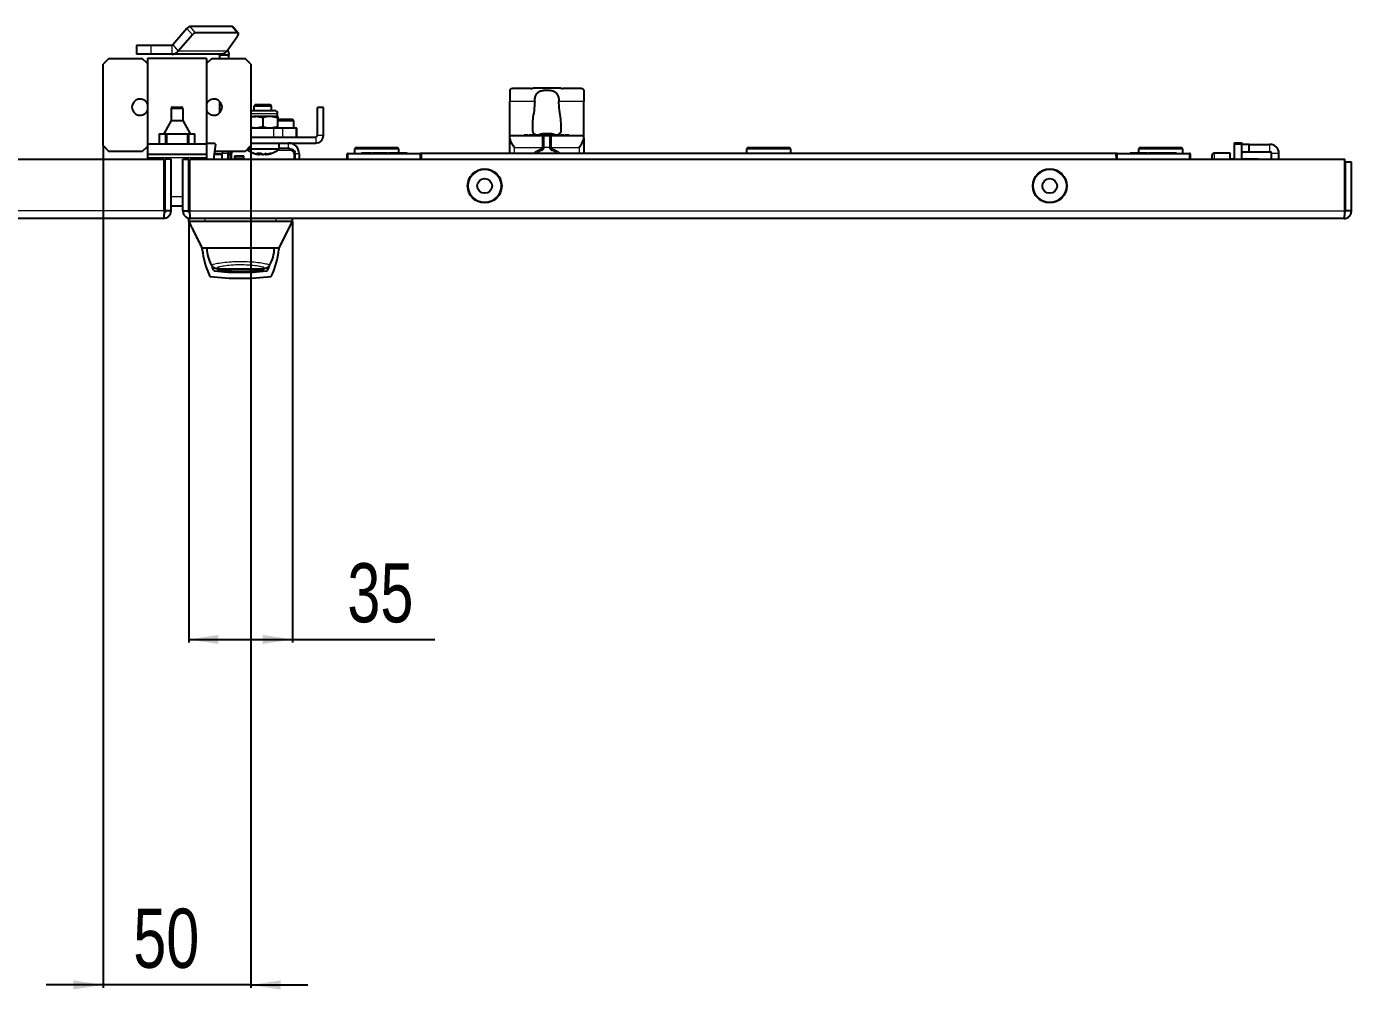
# Model space of a CAD drawing. Header units: millimetres. Extents: x -1085 to 3058, y -2404 to 1219.
# Drawn here: x 2120.1 to 2568, y -2404 to -2078.6 of the extents above; entities that cross this region are included whole.
import ezdxf

# ---------------------------------------------------------------- set-up
doc = ezdxf.new("R2010")
doc.units = ezdxf.units.MM
doc.layers.add('FORMAT', color=7, linetype='Continuous')
doc.styles.add('SLDTEXTSTYLE0', font='TXT', dxfattribs={"width": 0.75})
doc.dimstyles.new('SLDDIMSTYLE0', dxfattribs={"dimtxt": 20, "dimasz": 10, "dimexe": 0, "dimexo": 0.0625, "dimgap": 5, "dimtad": 2, "dimdec": 1, "dimrnd": 1e-09, "dimzin": 12, "dimdsep": 46, "dimtxsty": 'SLDTEXTSTYLE0', "dimsah": 1, "dimcen": 0.09, "dimadec": 0, "dimazin": 3, "dimtfac": 1, "dimtofl": 0, "dimtmove": 0, "dimatfit": 3, "dimfxl": 0, "dimfrac": 2, "dimtolj": 1, "dimtzin": 12, "dimarcsym": 0})
doc.dimstyles.new('SLDDIMSTYLE1', dxfattribs={"dimtxt": 20, "dimasz": 10, "dimexe": 0, "dimexo": 0.0625, "dimgap": 5, "dimtad": 2, "dimdec": 1, "dimrnd": 1e-09, "dimzin": 12, "dimdsep": 46, "dimtxsty": 'SLDTEXTSTYLE0', "dimsah": 1, "dimcen": 0.09, "dimadec": 0, "dimazin": 3, "dimtfac": 1, "dimtmove": 0, "dimatfit": 0, "dimfxl": 0, "dimfrac": 2, "dimtolj": 1, "dimtzin": 12, "dimarcsym": 0})

# ---------------------------------------------------------------- blocks, each defined once
blk = doc.blocks.new('_D_13')
at = {"layer": 'FORMAT'}
for p, q in [((2146, -2118.89), (2146, -2403.48)), ((2196, -2118.89), (2196, -2403.48)), ((2146, -2402.48), (2126.77, -2402.48)), ((2196, -2402.48), (2146, -2402.48)), ((2196, -2402.48), (2215.23, -2402.48))]:
    blk.add_line(p, q, dxfattribs=at)
for points in [[(2146, -2402.48), (2136, -2400.94), (2136, -2404.02)], [(2196, -2402.48), (2206, -2404.02), (2206, -2400.94)]]:
    blk.add_solid(points, dxfattribs=at)
at = {"layer": 'FORMAT', "insert": (2156.22, -2376.7), "char_height": 20, "attachment_point": 1, "style": 'SLDTEXTSTYLE0'}
blk.add_mtext('50', dxfattribs=at)
blk = doc.blocks.new('_D_14')
at = {"layer": 'FORMAT'}
for p, q in [((2175, -2144.49), (2175, -2286.74)), ((2210, -2144.49), (2210, -2286.74)), ((2175, -2285.74), (2210, -2285.74)), ((2210, -2285.74), (2258.16, -2285.74))]:
    blk.add_line(p, q, dxfattribs=at)
for points in [[(2175, -2285.74), (2185, -2287.28), (2185, -2284.2)], [(2210, -2285.74), (2200, -2284.2), (2200, -2287.28)]]:
    blk.add_solid(points, dxfattribs=at)
at = {"layer": 'FORMAT', "insert": (2228.6, -2259.96), "char_height": 20, "attachment_point": 1, "style": 'SLDTEXTSTYLE0'}
blk.add_mtext('35', dxfattribs=at)

msp = doc.modelspace()

# ---------------------------------------------------------------- linework, layer by layer
at = {"color": 7, "linetype": 'Continuous', "lineweight": 25}
for p, q in [((2174.35, -2079.32), (2169.59, -2084.82)), ((2176.19, -2081.45), (2171.43, -2086.94)), ((2189.6, -2078.62), (2175.46, -2078.62)), ((2191.44, -2080.74), (2177.3, -2080.74)), ((2187.89, -2086.94), (2191.47, -2081.83)), ((2191.72, -2080.84), (2189.89, -2078.72)), ((2157.28, -2085), (2157.28, -2088)), ((2162.28, -2085), (2157.28, -2085)), ((2169.22, -2085), (2162.28, -2085)), ((2148, -2089.38), (2146, -2091.38)), ((2146, -2118.88), (2146, -2091.38)), ((2148, -2089.38), (2159.25, -2089.38)), ((2162.28, -2088), (2157.28, -2088)), ((2161, -2091.13), (2159.25, -2089.38)), ((2181, -2089.38), (2161, -2089.38)), ((2161, -2089.38), (2161, -2118.38)), ((2169.22, -2088), (2162.28, -2088)), ((2185.75, -2088), (2169.22, -2088)), ((2181, -2089.38), (2181, -2118.38)), ((2182.75, -2089.38), (2181, -2091.13)), ((2182.75, -2089.38), (2194, -2089.38)), ((2188.5, -2088.3), (2185.5, -2088.3)), ((2185.5, -2089.38), (2185.5, -2088.3)), ((2188.5, -2089.38), (2188.5, -2088.3)), ((2196, -2091.38), (2194, -2089.38)), ((2196, -2091.38), (2196, -2118.88)), ((2283.5, -2100.15), (2283.5, -2103.98)), ((2290.52, -2099.59), (2285, -2099.59)), ((2291.41, -2099.54), (2290.89, -2099.54)), ((2300.6, -2099.48), (2291.41, -2099.48)), ((2301.12, -2099.54), (2300.6, -2099.53)), ((2307, -2099.59), (2301.48, -2099.59)), ((2308.5, -2100.15), (2308.5, -2103.98)), ((2185.5, -2104.63), (2185.5, -2104)), ((2185.5, -2104.63), (2185.95, -2104.63)), ((2185.5, -2107.77), (2185.5, -2104.63)), ((2283.5, -2115.48), (2283.5, -2103.98)), ((2308.5, -2115.48), (2308.5, -2103.98)), ((2168.99, -2106.38), (2168.99, -2110.38)), ((2169.49, -2105.88), (2172.51, -2105.88)), ((2173.01, -2106.38), (2173.01, -2110.38)), ((2196.03, -2106.98), (2196, -2106.98)), ((2196, -2108.98), (2197.6, -2108.98)), ((2196.03, -2106.98), (2203.97, -2106.98)), ((2197.5, -2104.98), (2197, -2105.48)), ((2197, -2105.48), (2197, -2106.98)), ((2202.74, -2105.48), (2197, -2105.48)), ((2197.5, -2104.98), (2202.29, -2104.98)), ((2200.14, -2109.43), (2197.6, -2108.98)), ((2202.6, -2108.98), (2197.6, -2108.98)), ((2200.14, -2112.54), (2200.14, -2109.43)), ((2202.29, -2104.98), (2202.5, -2104.98)), ((2203, -2105.48), (2202.5, -2104.98)), ((2205.07, -2109.43), (2202.6, -2108.98)), ((2205, -2108.98), (2202.6, -2108.98)), ((2203, -2105.48), (2202.74, -2105.48)), ((2203, -2106.98), (2203, -2105.48)), ((2205, -2108.98), (2205, -2108.02)), ((2205.06, -2109.02), (2205, -2108.98)), ((2205, -2108.98), (2205, -2108.98)), ((2205.06, -2109.08), (2205.02, -2109.05)), ((2205.07, -2112.54), (2205.07, -2109.43)), ((2218.5, -2115.38), (2218.5, -2105.98)), ((2220.5, -2105.98), (2218.5, -2105.98)), ((2220.5, -2115.38), (2220.5, -2105.98)), ((2168.99, -2110.38), (2166.5, -2114.88)), ((2168.99, -2110.38), (2173.01, -2110.38)), ((2173.01, -2110.38), (2175.5, -2114.88)), ((2203.69, -2112.98), (2196, -2112.98)), ((2200.14, -2112.54), (2197.6, -2112.98)), ((2205.07, -2112.54), (2202.6, -2112.98)), ((2206.77, -2112.98), (2203.69, -2112.98)), ((2205, -2112.98), (2205, -2112.98)), ((2205.07, -2109.98), (2209.9, -2109.98)), ((2211.23, -2112.98), (2206.77, -2112.98)), ((2210.5, -2112.98), (2210.5, -2110.58)), ((2211.5, -2112.98), (2211.23, -2112.98)), ((2211.5, -2115.98), (2211.5, -2112.98)), ((2291.15, -2111.27), (2291.15, -2113.86)), ((2300.85, -2113.86), (2300.85, -2111.27)), ((2181, -2118.38), (2161, -2118.38)), ((2161, -2118.38), (2161, -2121.88)), ((2165, -2114.88), (2165, -2118.38)), ((2165, -2114.88), (2166.5, -2114.88)), ((2166.5, -2114.88), (2175.5, -2114.88)), ((2167.5, -2114.88), (2167.5, -2118.38)), ((2174.5, -2114.88), (2174.5, -2118.38)), ((2175.5, -2114.88), (2177, -2114.88)), ((2177, -2118.38), (2177, -2114.88)), ((2181, -2117.98), (2183.63, -2117.98)), ((2181, -2118.38), (2181, -2121.88)), ((2184.07, -2118.42), (2183.63, -2117.98)), ((2196, -2115.98), (2217.9, -2115.98)), ((2196, -2117.98), (2217.9, -2117.98)), ((2205.5, -2119.98), (2205.5, -2117.98)), ((2283.5, -2116.36), (2283.5, -2115.48)), ((2283.5, -2115.48), (2297, -2115.48)), ((2283.5, -2121.48), (2283.5, -2116.36)), ((2288.38, -2115.38), (2288.38, -2115.48)), ((2288.52, -2115.38), (2288.52, -2115.48)), ((2288.64, -2115.38), (2288.64, -2115.48)), ((2289.45, -2115.38), (2288.64, -2115.38)), ((2289.45, -2115.38), (2289.45, -2115.48)), ((2289.6, -2115.38), (2289.6, -2115.48)), ((2289.72, -2115.38), (2289.72, -2115.48)), ((2290.06, -2115.38), (2290.06, -2115.48)), ((2290.24, -2115.38), (2290.24, -2115.48)), ((2290.78, -2115.38), (2290.78, -2115.48)), ((2291.25, -2115.38), (2291.25, -2115.48)), ((2291.42, -2115.38), (2291.42, -2115.48)), ((2291.88, -2115.38), (2291.88, -2115.48)), ((2292.02, -2115.38), (2292.02, -2115.48)), ((2292.14, -2115.38), (2292.14, -2115.48)), ((2292.46, -2115.38), (2292.46, -2115.48)), ((2293.73, -2115.38), (2292.61, -2115.38)), ((2293.73, -2115.38), (2293.73, -2115.48)), ((2293.87, -2115.38), (2293.87, -2115.48)), ((2294.06, -2115.38), (2294.06, -2115.48)), ((2294.07, -2115.38), (2294.07, -2115.48)), ((2294.67, -2115.38), (2294.07, -2115.38)), ((2294.67, -2115.38), (2294.67, -2115.48)), ((2295.56, -2115.38), (2294.99, -2115.38)), ((2295, -2115.48), (2297, -2115.48)), ((2295, -2119.48), (2295, -2115.48)), ((2295.28, -2115.16), (2295.25, -2114.93)), ((2295.5, -2115.16), (2295.48, -2114.86)), ((2295.56, -2115.38), (2295.56, -2115.48)), ((2295.57, -2115.38), (2295.57, -2115.48)), ((2295.57, -2115.38), (2295.75, -2115.38)), ((2295.75, -2115.38), (2295.75, -2115.48)), ((2295.75, -2115.38), (2295.75, -2115.38)), ((2295.77, -2115.38), (2295.77, -2115.48)), ((2295.92, -2115.38), (2295.92, -2115.48)), ((2296.72, -2115.38), (2295.92, -2115.38)), ((2296.72, -2115.38), (2296.72, -2115.48)), ((2296.86, -2115.38), (2296.86, -2115.48)), ((2296.95, -2114.88), (2296.95, -2114.86)), ((2296.98, -2115.42), (2297.27, -2115.41)), ((2296.99, -2115.38), (2296.99, -2115.48)), ((2297, -2115.48), (2297, -2119.48)), ((2297.42, -2115.38), (2297.42, -2115.48)), ((2297.5, -2115.48), (2308.5, -2115.48)), ((2297.51, -2114.97), (2297.51, -2114.93)), ((2297.54, -2115.38), (2297.54, -2115.48)), ((2297.91, -2115.38), (2297.91, -2115.48)), ((2298.16, -2115.38), (2298.16, -2115.48)), ((2298.28, -2115.38), (2298.28, -2115.48)), ((2298.42, -2115.38), (2298.42, -2115.48)), ((2298.54, -2115.38), (2298.54, -2115.48)), ((2298.97, -2115.38), (2298.97, -2115.48)), ((2299, -2115.38), (2298.97, -2115.38)), ((2299.01, -2115.38), (2299.01, -2115.48)), ((2299.04, -2115.38), (2299.04, -2115.48)), ((2299.21, -2115.38), (2299.21, -2115.48)), ((2299.56, -2115.38), (2299.56, -2115.48)), ((2300.05, -2115.38), (2300.05, -2115.48)), ((2300.25, -2115.38), (2300.25, -2115.48)), ((2300.59, -2115.38), (2300.59, -2115.48)), ((2300.74, -2115.38), (2300.74, -2115.48)), ((2301.8, -2115.38), (2300.74, -2115.38)), ((2301.8, -2115.38), (2301.8, -2115.48)), ((2302.11, -2115.38), (2302.11, -2115.48)), ((2302.28, -2115.38), (2302.28, -2115.48)), ((2302.65, -2115.38), (2302.65, -2115.48)), ((2303.41, -2115.38), (2302.65, -2115.38)), ((2303.41, -2115.38), (2303.41, -2115.48)), ((2308.5, -2116.36), (2308.5, -2115.48)), ((2308.5, -2116.36), (2308.5, -2121.48)), ((2528.45, -2118.43), (2528.45, -2117.93)), ((2528.45, -2117.93), (2530.95, -2117.93)), ((2530.95, -2117.93), (2530.95, -2118.43)), ((2146, -2118.88), (2148, -2120.88)), ((2159.25, -2120.88), (2148, -2120.88)), ((2159.25, -2120.88), (2161, -2119.13)), ((2181, -2121.88), (2161, -2121.88)), ((2161, -2121.88), (2161, -2122.97)), ((2181, -2121.88), (2181, -2122.97)), ((2184.07, -2118.42), (2183.33, -2123.48)), ((2186.3, -2121.88), (2183.56, -2121.88)), ((2194, -2120.88), (2183.71, -2120.88)), ((2186.37, -2120.88), (2186.3, -2121.58)), ((2186.3, -2123.48), (2186.3, -2121.58)), ((2188.3, -2123.48), (2188.3, -2121.58)), ((2189, -2121.88), (2188.3, -2121.88)), ((2189, -2121.88), (2189, -2123.48)), ((2193.6, -2122.43), (2190.4, -2122.43)), ((2190.4, -2122.43), (2190.4, -2123.48)), ((2193.6, -2123.48), (2193.6, -2122.43)), ((2194, -2120.88), (2196, -2118.88)), ((2198.65, -2121.83), (2198.65, -2121.88)), ((2198.94, -2121.43), (2198.94, -2121.88)), ((2198.94, -2121.88), (2198.94, -2121.43)), ((2199.11, -2121.88), (2198.94, -2121.85)), ((2199.11, -2121.42), (2199.11, -2121.88)), ((2199.15, -2121.88), (2199.15, -2121.42)), ((2199.92, -2121.8), (2199.92, -2121.88)), ((2199.94, -2121.82), (2199.94, -2121.88)), ((2200, -2121.85), (2199.94, -2121.88)), ((2200.85, -2121.88), (2200.85, -2121.56)), ((2201.06, -2121.88), (2201.06, -2121.85)), ((2201.35, -2121.78), (2201.35, -2121.88)), ((2201.38, -2121.78), (2201.38, -2121.88)), ((2209, -2119.88), (2205.46, -2119.88)), ((2211, -2123.48), (2211, -2121.88)), ((2212.3, -2121.58), (2212.3, -2123.48)), ((2228.5, -2123.48), (2228.5, -2121.78)), ((2228.8, -2121.48), (2253.2, -2121.48)), ((2231.5, -2119.48), (2231, -2119.98)), ((2231, -2119.98), (2231, -2121.48)), ((2246, -2119.98), (2231, -2119.98)), ((2231.5, -2119.48), (2245.5, -2119.48)), ((2233.36, -2121.28), (2233.36, -2121.48)), ((2237.17, -2121.28), (2237.17, -2121.48)), ((2237.17, -2121.28), (2237.97, -2121.28)), ((2237.97, -2121.28), (2237.97, -2121.48)), ((2237.97, -2121.28), (2239.84, -2121.28)), ((2239.3, -2121.28), (2239.3, -2121.26)), ((2239.84, -2121.28), (2239.84, -2121.48)), ((2239.84, -2121.28), (2240.89, -2121.28)), ((2240.89, -2121.28), (2240.89, -2121.48)), ((2240.89, -2121.28), (2242.29, -2121.28)), ((2242.46, -2121.26), (2242.46, -2121.48)), ((2242.55, -2121.28), (2242.55, -2121.48)), ((2242.55, -2121.28), (2243.9, -2121.28)), ((2243.9, -2121.28), (2243.9, -2121.48)), ((2243.9, -2121.28), (2245.89, -2121.28)), ((2246, -2119.98), (2245.5, -2119.48)), ((2245.89, -2121.28), (2245.89, -2121.48)), ((2245.89, -2121.28), (2248.85, -2121.28)), ((2246, -2121.28), (2246, -2119.98)), ((2248.85, -2121.28), (2248.85, -2121.48)), ((2488.5, -2121.48), (2253.5, -2121.48)), ((2253.5, -2121.48), (2253.5, -2121.78)), ((2253.5, -2121.78), (2253.5, -2122.43)), ((2253.5, -2122.43), (2253.5, -2123.48)), ((2295, -2119.48), (2295, -2119.51)), ((2297, -2119.51), (2297, -2119.48)), ((2364, -2119.48), (2363.5, -2119.98)), ((2363.5, -2119.98), (2363.5, -2121.48)), ((2378.5, -2119.98), (2363.5, -2119.98)), ((2364, -2119.48), (2378, -2119.48)), ((2378.5, -2119.98), (2378, -2119.48)), ((2378.5, -2121.48), (2378.5, -2119.98)), ((2488.5, -2121.48), (2488.5, -2121.78)), ((2488.5, -2122.43), (2488.5, -2121.78)), ((2488.5, -2122.43), (2488.5, -2123.48)), ((2488.8, -2121.48), (2513.2, -2121.48)), ((2493.15, -2121.28), (2493.15, -2121.48)), ((2493.15, -2121.28), (2493.5, -2121.28)), ((2493.5, -2121.28), (2493.5, -2121.48)), ((2493.5, -2121.28), (2493.75, -2121.28)), ((2493.75, -2121.28), (2493.75, -2121.48)), ((2493.75, -2121.28), (2493.86, -2121.28)), ((2493.86, -2121.28), (2493.86, -2121.48)), ((2494.89, -2121.28), (2494.89, -2121.48)), ((2494.89, -2121.28), (2495.54, -2121.28)), ((2495.56, -2121.28), (2495.56, -2121.48)), ((2495.56, -2121.28), (2495.9, -2121.28)), ((2495.9, -2121.28), (2495.9, -2121.48)), ((2496.5, -2119.48), (2496, -2119.98)), ((2496, -2119.98), (2496, -2121.28)), ((2511, -2119.98), (2496, -2119.98)), ((2496.5, -2119.48), (2510.5, -2119.48)), ((2499.21, -2121.48), (2499.21, -2121.26)), ((2499.35, -2121.28), (2500.13, -2121.28)), ((2500.13, -2121.28), (2500.92, -2121.28)), ((2500.13, -2121.28), (2500.13, -2121.48)), ((2500.92, -2121.28), (2500.92, -2121.48)), ((2500.92, -2121.28), (2501.41, -2121.28)), ((2501.41, -2121.28), (2501.41, -2121.48)), ((2501.41, -2121.28), (2502.8, -2121.28)), ((2502.44, -2121.26), (2502.44, -2121.28)), ((2502.8, -2121.28), (2502.8, -2121.48)), ((2502.8, -2121.28), (2503.85, -2121.28)), ((2503.85, -2121.28), (2503.85, -2121.48)), ((2504.89, -2121.28), (2504.89, -2121.48)), ((2504.89, -2121.28), (2506.86, -2121.28)), ((2506.86, -2121.28), (2506.86, -2121.48)), ((2506.86, -2121.28), (2508.85, -2121.28)), ((2508.85, -2121.28), (2508.85, -2121.48)), ((2511, -2119.98), (2510.5, -2119.48)), ((2511, -2121.48), (2511, -2119.98)), ((2513.5, -2121.78), (2513.5, -2123.48)), ((2520.95, -2123.48), (2520.95, -2122.03)), ((2526.95, -2121.43), (2521.55, -2121.43)), ((2526.95, -2123.48), (2526.95, -2121.43)), ((2528.45, -2123.48), (2528.45, -2118.43)), ((2530.95, -2123.48), (2530.95, -2118.43)), ((2531.45, -2118.43), (2530.95, -2118.48)), ((2533.45, -2118.43), (2531.45, -2118.43)), ((2531.45, -2120.93), (2533.45, -2120.93)), ((2533.45, -2120.93), (2533.45, -2118.43)), ((2533.45, -2118.43), (2540.45, -2118.43)), ((2533.45, -2120.93), (2540.45, -2120.93)), ((2540.95, -2123.48), (2540.95, -2121.43)), ((2543.45, -2123.48), (2543.45, -2121.43)), ((1776.3, -2123.48), (2166.7, -2123.48)), ((2161, -2122.97), (2161, -2123.48)), ((2166.7, -2140.88), (2166.7, -2123.48)), ((2169, -2123.48), (2167, -2123.48)), ((2167, -2140.88), (2167, -2123.48)), ((2169, -2140.88), (2169, -2123.48)), ((2173, -2123.48), (2175, -2123.48)), ((2173, -2140.88), (2173, -2123.48)), ((2175, -2140.88), (2175, -2123.48)), ((2175.3, -2140.88), (2175.3, -2123.48)), ((2175.3, -2123.48), (2565.7, -2123.48)), ((2181, -2122.97), (2181, -2123.48)), ((2190.4, -2123.18), (2193.6, -2123.18)), ((2528.45, -2123.43), (2527.2, -2123.43)), ((2536.4, -2123.43), (2530.95, -2123.43)), ((2536.45, -2123.48), (2536.4, -2123.43)), ((2536.4, -2123.48), (2536.4, -2123.43)), ((2565.7, -2140.88), (2565.7, -2123.48)), ((2568, -2124.48), (2566, -2124.48)), ((2566, -2140.88), (2566, -2124.48)), ((2568, -2140.88), (2568, -2124.48)), ((2167, -2139.38), (2166.7, -2139.38)), ((2173, -2139.38), (2169, -2139.38)), ((2166.4, -2143.48), (1776.6, -2143.48)), ((2169, -2140.88), (2167, -2140.88)), ((2167, -2141.06), (2167, -2141.48)), ((2173, -2140.88), (2175, -2140.88)), ((2175, -2141.48), (2175, -2140.88)), ((2175, -2144.48), (2175, -2143.48)), ((2175.6, -2143.48), (2175, -2143.48)), ((2565.4, -2143.48), (2175.6, -2143.48)), ((2204.5, -2144.48), (2180.5, -2144.48)), ((2205.5, -2153.48), (2210.03, -2144.43)), ((2210, -2144.48), (2210, -2143.48)), ((2568, -2140.88), (2566, -2140.88)), ((2181.9, -2153.48), (2179.5, -2153.48)), ((2179.54, -2153.48), (2179.54, -2153.69)), ((2203.1, -2153.48), (2181.9, -2153.48)), ((2205.5, -2153.48), (2203.1, -2153.48)), ((2205.46, -2153.69), (2205.46, -2153.48)), ((2186.67, -2160.47), (2198.26, -2160.47)), ((2186.67, -2160.47), (2186.82, -2160.47))]:
    msp.add_line(p, q, dxfattribs=at)
at = {"color": 8, "linetype": 'Continuous', "lineweight": 18}
for p, q in [((2176.19, -2081.45), (2174.35, -2079.32)), ((2177.3, -2080.74), (2175.46, -2078.62)), ((2191.44, -2080.74), (2189.6, -2078.62)), ((2162.28, -2088), (2162.28, -2085)), ((2169.22, -2085), (2169.22, -2088)), ((2169.59, -2084.82), (2171.43, -2086.94)), ((2187.89, -2086.94), (2171.43, -2086.94)), ((2291.91, -2103.98), (2283.5, -2103.98)), ((2308.5, -2103.98), (2300.1, -2103.98)), ((2173.01, -2106.38), (2168.99, -2106.38)), ((2196, -2108.02), (2205, -2108.02)), ((2203.69, -2115.98), (2203.69, -2112.98)), ((2210.5, -2110.58), (2205.07, -2110.58)), ((2206.77, -2115.98), (2206.77, -2112.98)), ((2211.23, -2115.98), (2211.23, -2112.98)), ((2167, -2114.88), (2167, -2118.38)), ((2175, -2114.88), (2175, -2118.38)), ((2208.7, -2119.98), (2208.7, -2117.98)), ((2217.9, -2115.98), (2217.9, -2117.98)), ((2218.5, -2115.38), (2220.5, -2115.38)), ((2292.61, -2115.38), (2292.61, -2115.48)), ((2294.5, -2119.48), (2294.5, -2115.48)), ((2297.5, -2115.48), (2297.5, -2119.48)), ((2183.62, -2121.48), (2186.3, -2121.48)), ((2188.3, -2121.58), (2186.3, -2121.58)), ((2188.3, -2121.48), (2189.08, -2121.48)), ((2189.5, -2123.48), (2189.5, -2121.88)), ((2193.6, -2122.64), (2190.4, -2122.64)), ((2194.5, -2120.38), (2195.19, -2120.38)), ((2204.94, -2120.18), (2194.7, -2120.18)), ((2205.03, -2119.98), (2194.9, -2119.98)), ((2204.82, -2120.38), (2209, -2120.38)), ((2205.4, -2120.18), (2204.94, -2120.18)), ((2205.5, -2119.98), (2205.03, -2119.98)), ((2210.5, -2121.88), (2210.5, -2123.48)), ((2210.94, -2121.58), (2212.3, -2121.58)), ((2228.8, -2121.78), (2228.5, -2121.78)), ((2228.8, -2121.48), (2228.8, -2121.78)), ((2228.8, -2121.78), (2228.8, -2123.48)), ((2253.2, -2121.78), (2228.8, -2121.78)), ((2234.59, -2121.28), (2234.59, -2121.48)), ((2253.2, -2121.48), (2253.2, -2121.78)), ((2253.5, -2121.78), (2253.2, -2121.78)), ((2253.2, -2123.48), (2253.2, -2121.78)), ((2285, -2119.48), (2285, -2121.48)), ((2285, -2119.48), (2294.5, -2119.48)), ((2294.14, -2120), (2294.28, -2120.48)), ((2294.5, -2119.51), (2294.5, -2119.48)), ((2294.5, -2119.48), (2295, -2119.48)), ((2294.5, -2119.51), (2295, -2119.51)), ((2297, -2119.48), (2295, -2119.48)), ((2297, -2119.48), (2297.5, -2119.48)), ((2297, -2119.51), (2297.5, -2119.51)), ((2297.5, -2119.48), (2297.5, -2119.51)), ((2297.5, -2119.48), (2307, -2119.48)), ((2297.73, -2120.48), (2297.86, -2120)), ((2307, -2121.48), (2307, -2119.48)), ((2488.8, -2121.78), (2488.5, -2121.78)), ((2488.8, -2121.78), (2488.8, -2121.48)), ((2513.2, -2121.78), (2488.8, -2121.78)), ((2488.8, -2121.78), (2488.8, -2123.48)), ((2497.63, -2121.28), (2497.63, -2121.48)), ((2513.2, -2121.48), (2513.2, -2121.78)), ((2513.2, -2123.48), (2513.2, -2121.78)), ((2513.5, -2121.78), (2513.2, -2121.78)), ((2521.55, -2121.43), (2521.55, -2123.48)), ((2530.95, -2118.43), (2528.45, -2118.43)), ((2540.45, -2120.93), (2540.45, -2118.43)), ((2540.95, -2121.43), (2543.45, -2121.43)), ((2181, -2122.97), (2161, -2122.97)), ((2527.2, -2123.43), (2527.2, -2123.48)), ((2167, -2136.12), (2166.7, -2136.12)), ((2173, -2136.12), (2169, -2136.12)), ((2166.7, -2140.88), (1776.3, -2140.88)), ((2175.3, -2140.88), (2565.7, -2140.88)), ((2180.5, -2144.48), (2180.5, -2143.48)), ((2204.5, -2144.48), (2204.5, -2143.48))]:
    msp.add_line(p, q, dxfattribs=at)
at = {"color": 7, "linetype": 'Continuous', "lineweight": 25, "flags": 128}
for points in [[(2191.47, -2081.83), (2191.61, -2081.6), (2191.71, -2081.39), (2191.78, -2081.2), (2191.79, -2081.04), (2191.77, -2080.91), (2191.7, -2080.82), (2191.59, -2080.76), (2191.44, -2080.74)], [(2201.35, -2121.83), (2201.34, -2121.84), (2201.06, -2121.88)], [(2566, -2129.98), (2565.86, -2129.73), (2565.7, -2129.47)], [(2565.7, -2138.5), (2565.86, -2138.23), (2566, -2137.98)], [(2183.38, -2160.91), (2183.02, -2160.02), (2182.92, -2159.75)], [(2202.19, -2159.43), (2201.98, -2160.02), (2201.62, -2160.91)]]:
    msp.add_lwpolyline(points, dxfattribs=at)
at = {"color": 8, "linetype": 'Continuous', "lineweight": 18, "flags": 128}
for points in [[(2565.7, -2130.06), (2565.99, -2130.65), (2566, -2130.67)], [(2566, -2137.3), (2565.99, -2137.32), (2565.7, -2137.91)]]:
    msp.add_lwpolyline(points, dxfattribs=at)
at = {"color": 7, "linetype": 'Continuous', "lineweight": 25}
for centre, radius in [((2275, -2132.48), 5.75), ((2466, -2132.48), 5.75), ((2275, -2132.48), 2.5), ((2466, -2132.48), 2.5)]:
    msp.add_circle(centre, radius, dxfattribs=at)
at = {"color": 8, "linetype": 'Continuous', "lineweight": 18}
for centre in [(2275, -2132.48), (2466, -2132.48)]:
    msp.add_circle(centre, 5.5, dxfattribs=at)
at = {"color": 7, "linetype": 'Continuous', "lineweight": 25}
for centre, radius, start, end in [((2175.88, -2080.5), 1.93, 102.4839, 142.4022), ((2177.72, -2082.62), 1.93, 102.4839, 142.4022), ((2189.64, -2078.96), 0.349, 43.9283, 95.9288), ((2169.21, -2084.51), 0.488, 270.8794, 320.2435), ((2169.18, -2085.07), 2.93, 270.8794, 320.2435), ((2158.5, -2105.88), 2.75, 24.62, 335.38), ((2183.5, -2105.88), 2.75, 204.62, 155.38), ((2169.49, -2106.38), 0.5, 90, 180), ((2172.51, -2106.38), 0.5, 0, 90), ((2203.97, -2108.02), 1.03, 0, 90), ((2209.9, -2110.58), 0.6, 0, 90), ((2208.7, -2121.58), 3.6, 0, 90), ((2217.9, -2115.38), 2.6, 270, 0), ((2217.9, -2115.38), 0.6, 270, 0), ((2296, -2122.78), 8, 100.361, 108.4448), ((2295.24, -2118.64), 3.79, 92.8918, 101.4174), ((2296.12, -2117.1), 2.34, 111.7218, 124.6037), ((2295.33, -2122.42), 7.26, 85.7578, 94.2422), ((2294.96, -2115.45), 0.598, 60.5239, 80.9896), ((2295.75, -2122.41), 7.56, 92.0564, 94.6598), ((2295.27, -2119.2), 4.35, 79.331, 87.2142), ((2299.25, -2115.91), 3.47, 163.5344, 167.7658), ((2296.73, -2119.2), 4.35, 92.7858, 100.669), ((2296.25, -2122.39), 7.54, 81.9171, 87.9462), ((2297.03, -2115.38), 0.529, 98.3794, 107.9547), ((2296.76, -2118.64), 3.79, 78.5826, 87.1082), ((2295.93, -2121.2), 6.42, 69.7014, 77.5656), ((2296, -2122.78), 8, 70.1746, 79.639), ((2296, -2122.74), 7.96, 71.9524, 79.1092), ((2298.31, -2115.78), 0.629, 75.5606, 104.4394), ((2189.9, -2121.58), 1.6, 154.0555, 180), ((2200, -2112.98), 9, 233.1301, 260.0618), ((2200.12, -2113.26), 8.7, 247.0438, 262.1958), ((2199.71, -2115.19), 6.77, 243.8434, 260.9245), ((2198.75, -2114.36), 7.07, 264.247, 275.753), ((2199.77, -2119.23), 2.78, 231.3972, 252.5593), ((2199.33, -2117.1), 4.83, 261.5144, 261.8434), ((2199.15, -2121.72), 0.261, 216.1514, 217.2521), ((2200.08, -2113.04), 8.89, 263.7673, 264.0104), ((2200.67, -2119.01), 2.97, 239.1789, 255.2323), ((2200.84, -2120.27), 1.79, 219.0744, 243.9708), ((2199.27, -2117.67), 4.26, 278.6965, 279.0465), ((2200.73, -2117.67), 4.26, 260.9535, 261.3035), ((2199.25, -2118.81), 3.19, 285.2264, 309.2989), ((2199.84, -2120.74), 1.52, 311.5988, 339.6464), ((2199.92, -2113.04), 8.89, 275.9896, 276.2327), ((2199.72, -2114.88), 7.09, 279.4428, 293.2387), ((2200.67, -2117.1), 4.83, 278.1566, 278.4856), ((2200.15, -2113.83), 8.14, 278.7231, 291.6408), ((2200, -2112.98), 9, 279.9382, 306.8699), ((2202.84, -2120.03), 1.4, 257.0541, 282.9459), ((2205.25, -2119.98), 0.25, 306.8699, 0), ((2228.8, -2121.78), 0.3, 90, 180), ((2253.2, -2121.78), 0.3, 0, 90), ((2296, -2126.48), 6.25, 106.0134, 126.8699), ((2294, -2119.51), 1, 286.0134, 0), ((2298, -2119.51), 1, 180, 253.9866), ((2296, -2126.48), 6.25, 53.1301, 73.9866), ((2488.8, -2121.78), 0.3, 90, 180), ((2513.2, -2121.78), 0.3, 0, 90), ((2521.55, -2122.03), 0.6, 90, 180), ((2531.45, -2121.43), 0.5, 90, 180), ((2540.45, -2121.43), 3, 0, 90), ((2540.45, -2121.43), 0.5, 0, 90), ((2527.2, -2123.18), 0.25, 180, 270), ((2558.5, -2133.98), 7.5, 343.7398, 16.2602), ((2171.56, -2153.69), 7.98, 358.267, 359.9999), ((2206.39, -2151.13), 27, 185.961, 206.1695), ((2192.5, -2153.48), 11.4, 180, 210.8742), ((2192.5, -2153.48), 11.4, 329.0561, 0), ((2178.61, -2151.13), 27, 333.8305, 354.0392), ((2213.44, -2153.69), 7.98, 180, 181.7325), ((2192.5, -2081.69), 82, 262.7534, 277.2466), ((2183.84, -2160.72), 0.5, 203.0437, 263.7491), ((2192.5, -2081.69), 80, 263.7491, 276.2509), ((2201.16, -2160.72), 0.5, 276.2509, 336.9563)]:
    msp.add_arc(centre, radius, start, end, dxfattribs=at)
at = {"color": 8, "linetype": 'Continuous', "lineweight": 18}
for centre, radius, start, end in [((2296, -2126.48), 6.75, 106.0134, 132.2054), ((2294, -2119.51), 0.5, 286.0134, 0), ((2298, -2119.51), 0.5, 180, 253.9866), ((2296, -2126.48), 6.75, 47.7946, 73.9866)]:
    msp.add_arc(centre, radius, start, end, dxfattribs=at)
at = {"color": 7, "linetype": 'Continuous', "lineweight": 25}
for points in [[(2187.89, -2086.94), (2187.75, -2087.1), (2187.45, -2087.42), (2186.92, -2087.74), (2186.34, -2087.96), (2185.95, -2087.99), (2185.75, -2088)], [(2185.2, -2088), (2185.28, -2088.02), (2185.44, -2088.06), (2185.48, -2088.22), (2185.5, -2088.3)], [(2209, -2119.88), (2209.26, -2119.91), (2209.79, -2119.97), (2210.45, -2120.44), (2210.91, -2121.1), (2210.97, -2121.62), (2211, -2121.88)], [(2166.7, -2140.88), (2166.67, -2141.22), (2166.62, -2141.91), (2166.55, -2142.76), (2166.47, -2143.37), (2166.42, -2143.44), (2166.4, -2143.48)], [(2166.4, -2143.48), (2166.74, -2143.44), (2167.42, -2143.37), (2168.28, -2142.76), (2168.88, -2141.91), (2168.96, -2141.22), (2169, -2140.88)], [(2175.6, -2143.48), (2175.57, -2143.44), (2175.52, -2143.37), (2175.45, -2142.76), (2175.37, -2141.91), (2175.32, -2141.22), (2175.3, -2140.88)], [(2565.7, -2140.88), (2565.67, -2141.22), (2565.62, -2141.91), (2565.55, -2142.76), (2565.47, -2143.37), (2565.42, -2143.44), (2565.4, -2143.48)]]:
    msp.add_open_spline(points, degree=3, dxfattribs=at)
for points, knots in [([(2188.04, -2086.73), (2188.12, -2086.83), (2188.45, -2087.28), (2188.48, -2087.85), (2188.5, -2088.3)], [0, 0, 0, 0, 0.222729, 1, 1, 1, 1]), ([(2285, -2099.59), (2284.83, -2099.59), (2284.5, -2099.6), (2284.05, -2099.66), (2283.71, -2099.78), (2283.53, -2099.95), (2283.51, -2100.09), (2283.5, -2100.15)], [0, 0, 0, 0, 0.2129, 0.425707, 0.640613, 0.853382, 1, 1, 1, 1]), ([(2290.52, -2099.59), (2290.62, -2099.58), (2290.75, -2099.56), (2290.86, -2099.55), (2290.89, -2099.54)], [0, 0, 0, 0, 0.789403, 1, 1, 1, 1]), ([(2291.91, -2103.98), (2291.93, -2103.57), (2291.97, -2102.74), (2292.33, -2101.65), (2292.98, -2100.84), (2293.91, -2100.35), (2295.06, -2100.11), (2296.39, -2100.06), (2297.74, -2100.23), (2298.86, -2100.7), (2299.59, -2101.5), (2299.98, -2102.53), (2300.09, -2103.39), (2300.09, -2103.89), (2300.1, -2103.98)], [0, 0, 0, 0, 0.088505, 0.177138, 0.262858, 0.344694, 0.430485, 0.525193, 0.625645, 0.723911, 0.812494, 0.894483, 0.978997, 1, 1, 1, 1]), ([(2301.12, -2099.54), (2301.14, -2099.55), (2301.25, -2099.56), (2301.38, -2099.58), (2301.48, -2099.59)], [0, 0, 0, 0, 0.1619735, 1, 1, 1, 1]), ([(2308.5, -2100.15), (2308.49, -2100.07), (2308.46, -2099.91), (2308.22, -2099.74), (2307.86, -2099.64), (2307.43, -2099.59), (2307.13, -2099.59), (2307, -2099.59)], [0, 0, 0, 0, 0.205683, 0.411346, 0.618649, 0.832339, 1, 1, 1, 1]), ([(2291.91, -2103.98), (2291.86, -2104.98), (2291.75, -2107.12), (2291.23, -2109.56), (2291.17, -2110.87), (2291.15, -2111.27)], [0, 0, 0, 0, 0.378823, 0.812228, 1, 1, 1, 1]), ([(2300.85, -2111.27), (2300.77, -2110.36), (2300.6, -2108.5), (2300.13, -2105.9), (2300.1, -2104.37), (2300.1, -2103.98)], [0, 0, 0, 0, 0.417668, 0.852903, 1, 1, 1, 1]), ([(2197.6, -2108.98), (2197.54, -2108.98), (2197, -2108.99), (2196.47, -2109.13), (2196, -2109.25)], [0, 0, 0, 0, 0.1109, 1, 1, 1, 1]), ([(2202.6, -2108.98), (2202.54, -2108.98), (2201.71, -2108.99), (2200.9, -2109.22), (2200.14, -2109.43)], [0, 0, 0, 0, 0.070201, 1, 1, 1, 1]), ([(2205, -2108.98), (2205, -2108.99), (2205.03, -2109.01), (2205.05, -2109.25), (2205.07, -2109.43)], [0, 0, 0, 0, 0.2686336, 1, 1, 1, 1]), ([(2197.6, -2112.98), (2197.54, -2112.98), (2197, -2112.98), (2196.47, -2112.84), (2196, -2112.71)], [0, 0, 0, 0, 0.1109, 1, 1, 1, 1]), ([(2202.6, -2112.98), (2202.54, -2112.98), (2201.71, -2112.98), (2200.9, -2112.75), (2200.14, -2112.54)], [0, 0, 0, 0, 0.070201, 1, 1, 1, 1]), ([(2205, -2112.98), (2205, -2112.98), (2205.03, -2112.95), (2205.05, -2112.71), (2205.07, -2112.54)], [0, 0, 0, 0, 0.268634, 1, 1, 1, 1]), ([(2291.15, -2113.86), (2291.19, -2114.13), (2291.28, -2114.67), (2292.07, -2115.13), (2293.06, -2115.33), (2293.84, -2115.37), (2294.12, -2115.38)], [0, 0, 0, 0, 0.289157, 0.579411, 0.847533, 1, 1, 1, 1]), ([(2297.91, -2115.39), (2298.38, -2115.36), (2299.32, -2115.29), (2300.29, -2114.97), (2300.79, -2114.49), (2300.83, -2114.04), (2300.85, -2113.86)], [0, 0, 0, 0, 0.271204, 0.540316, 0.804082, 1, 1, 1, 1]), ([(2283.5, -2116.36), (2283.53, -2116.53), (2283.58, -2116.96), (2284.05, -2117.9), (2284.58, -2118.79), (2284.93, -2119.37), (2285, -2119.48), (2285, -2119.48)], [0, 0, 0, 0, 0.19414, 0.485275, 0.898779, 0.996769, 1, 1, 1, 1]), ([(2288.52, -2115.38), (2288.5, -2115.38), (2288.46, -2115.38), (2288.41, -2115.38), (2288.38, -2115.38), (2288.38, -2115.38), (2288.38, -2115.38)], [0, 0, 0, 0, 0.280836, 0.55925, 0.779182, 1, 1, 1, 1]), ([(2288.64, -2115.38), (2288.64, -2115.38), (2288.64, -2115.38), (2288.61, -2115.38), (2288.57, -2115.38), (2288.54, -2115.38), (2288.52, -2115.38)], [0, 0, 0, 0, 0.280888, 0.559482, 0.77927, 1, 1, 1, 1]), ([(2289.6, -2115.38), (2289.59, -2115.38), (2289.55, -2115.38), (2289.5, -2115.38), (2289.47, -2115.38), (2289.45, -2115.38)], [0, 0, 0, 0, 0.280638, 0.560877, 1, 1, 1, 1]), ([(2289.72, -2115.38), (2289.72, -2115.38), (2289.72, -2115.38), (2289.69, -2115.38), (2289.65, -2115.38), (2289.62, -2115.38), (2289.6, -2115.38)], [0, 0, 0, 0, 0.280941, 0.5591137, 0.7790892, 1, 1, 1, 1]), ([(2290.24, -2115.38), (2290.18, -2115.38), (2290.07, -2115.38), (2290.06, -2115.38), (2290.06, -2115.38)], [0, 0, 0, 0, 0.559312, 1, 1, 1, 1]), ([(2290.78, -2115.38), (2290.72, -2115.38), (2290.6, -2115.38), (2290.4, -2115.38), (2290.3, -2115.38), (2290.24, -2115.38)], [0, 0, 0, 0, 0.280496, 0.560765, 1, 1, 1, 1]), ([(2291.25, -2115.38), (2291.19, -2115.38), (2291.06, -2115.38), (2290.86, -2115.38), (2290.78, -2115.38)], [0, 0, 0, 0, 0.560137, 1, 1, 1, 1]), ([(2291.42, -2115.38), (2291.42, -2115.38), (2291.4, -2115.38), (2291.3, -2115.38), (2291.25, -2115.38)], [0, 0, 0, 0, 0.5599138, 1, 1, 1, 1]), ([(2292.02, -2115.38), (2292, -2115.38), (2291.96, -2115.38), (2291.91, -2115.38), (2291.88, -2115.38), (2291.88, -2115.38), (2291.88, -2115.38)], [0, 0, 0, 0, 0.280765, 0.559178, 0.779175, 1, 1, 1, 1]), ([(2292.14, -2115.38), (2292.14, -2115.38), (2292.14, -2115.38), (2292.11, -2115.38), (2292.07, -2115.38), (2292.04, -2115.38), (2292.02, -2115.38)], [0, 0, 0, 0, 0.280828, 0.559417, 0.779393, 1, 1, 1, 1]), ([(2292.61, -2115.38), (2292.59, -2115.38), (2292.55, -2115.38), (2292.49, -2115.38), (2292.46, -2115.38), (2292.46, -2115.38), (2292.46, -2115.38)], [0, 0, 0, 0, 0.280951, 0.559967, 0.779431, 1, 1, 1, 1]), ([(2293.87, -2115.38), (2293.87, -2115.38), (2293.87, -2115.38), (2293.83, -2115.38), (2293.78, -2115.38), (2293.75, -2115.38), (2293.73, -2115.38)], [0, 0, 0, 0, 0.280713, 0.558701, 0.779045, 1, 1, 1, 1]), ([(2294.07, -2115.38), (2294.07, -2115.38), (2294.06, -2115.38), (2294.06, -2115.38), (2294.06, -2115.38)], [0, 0, 0, 0, 0.560081, 1, 1, 1, 1]), ([(2294.5, -2115.48), (2294.5, -2115.48), (2294.51, -2115.48), (2294.51, -2115.48), (2294.53, -2115.48), (2294.56, -2115.48), (2294.68, -2115.48), (2294.9, -2115.48), (2294.97, -2115.48), (2295, -2115.48)], [0, 0, 0, 0, 0.00167, 0.003889, 0.009531, 0.034361, 0.132751, 0.526214, 1, 1, 1, 1]), ([(2294.84, -2115.38), (2294.82, -2115.38), (2294.77, -2115.38), (2294.7, -2115.38), (2294.68, -2115.38), (2294.67, -2115.38)], [0, 0, 0, 0, 0.281226, 0.561522, 1, 1, 1, 1]), ([(2295.57, -2115.38), (2295.57, -2115.38), (2295.57, -2115.38), (2295.56, -2115.38), (2295.56, -2115.38)], [0, 0, 0, 0, 0.559504, 1, 1, 1, 1]), ([(2295.92, -2115.38), (2295.9, -2115.38), (2295.86, -2115.38), (2295.8, -2115.38), (2295.77, -2115.38), (2295.77, -2115.38), (2295.77, -2115.38)], [0, 0, 0, 0, 0.280855, 0.559718, 0.779518, 1, 1, 1, 1]), ([(2296.86, -2115.38), (2296.84, -2115.38), (2296.8, -2115.38), (2296.75, -2115.38), (2296.72, -2115.38), (2296.72, -2115.38), (2296.72, -2115.38)], [0, 0, 0, 0, 0.280813, 0.559099, 0.77917, 1, 1, 1, 1]), ([(2296.99, -2115.38), (2296.98, -2115.38), (2296.98, -2115.38), (2296.96, -2115.38), (2296.91, -2115.38), (2296.88, -2115.38), (2296.86, -2115.38)], [0, 0, 0, 0, 0.2809124, 0.5594047, 0.7791083, 1, 1, 1, 1]), ([(2297, -2115.48), (2297.04, -2115.48), (2297.12, -2115.48), (2297.38, -2115.48), (2297.5, -2115.48), (2297.5, -2115.48)], [0, 0, 0, 0, 0.475461, 0.994056, 1, 1, 1, 1]), ([(2297.42, -2115.38), (2297.39, -2115.38), (2297.35, -2115.38), (2297.3, -2115.38), (2297.28, -2115.38), (2297.27, -2115.38), (2297.27, -2115.38)], [0, 0, 0, 0, 0.280888, 0.559023, 0.779155, 1, 1, 1, 1]), ([(2297.54, -2115.38), (2297.54, -2115.38), (2297.53, -2115.38), (2297.51, -2115.38), (2297.46, -2115.38), (2297.43, -2115.38), (2297.42, -2115.38)], [0, 0, 0, 0, 0.2809002, 0.5594983, 0.7791483, 1, 1, 1, 1]), ([(2297.91, -2115.38), (2297.85, -2115.38), (2297.74, -2115.38), (2297.61, -2115.38), (2297.54, -2115.38), (2297.54, -2115.38), (2297.54, -2115.38)], [0, 0, 0, 0, 0.280935, 0.559487, 0.779245, 1, 1, 1, 1]), ([(2298.16, -2115.38), (2298.12, -2115.38), (2298.04, -2115.38), (2297.95, -2115.38), (2297.91, -2115.38)], [0, 0, 0, 0, 0.559441, 1, 1, 1, 1]), ([(2298.28, -2115.38), (2298.27, -2115.38), (2298.27, -2115.38), (2298.19, -2115.38), (2298.16, -2115.38)], [0, 0, 0, 0, 0.560313, 1, 1, 1, 1]), ([(2298.42, -2115.38), (2298.4, -2115.38), (2298.36, -2115.38), (2298.31, -2115.38), (2298.28, -2115.38), (2298.28, -2115.38), (2298.28, -2115.38)], [0, 0, 0, 0, 0.2809103, 0.559174, 0.7791663, 1, 1, 1, 1]), ([(2298.54, -2115.38), (2298.54, -2115.38), (2298.54, -2115.38), (2298.51, -2115.38), (2298.47, -2115.38), (2298.44, -2115.38), (2298.42, -2115.38)], [0, 0, 0, 0, 0.280849, 0.55949, 0.779158, 1, 1, 1, 1]), ([(2299.04, -2115.38), (2299.03, -2115.38), (2299.02, -2115.38), (2299.01, -2115.38), (2299.01, -2115.38)], [0, 0, 0, 0, 0.560691, 1, 1, 1, 1]), ([(2299.21, -2115.38), (2299.17, -2115.38), (2299.11, -2115.38), (2299.06, -2115.38), (2299.04, -2115.38)], [0, 0, 0, 0, 0.559542, 1, 1, 1, 1]), ([(2299.56, -2115.38), (2299.49, -2115.38), (2299.36, -2115.38), (2299.26, -2115.38), (2299.21, -2115.38)], [0, 0, 0, 0, 0.560514, 1, 1, 1, 1]), ([(2300.05, -2115.38), (2299.97, -2115.38), (2299.84, -2115.38), (2299.64, -2115.38), (2299.56, -2115.38)], [0, 0, 0, 0, 0.5592171, 1, 1, 1, 1]), ([(2300.25, -2115.38), (2300.24, -2115.38), (2300.23, -2115.38), (2300.1, -2115.38), (2300.05, -2115.38)], [0, 0, 0, 0, 0.56034, 1, 1, 1, 1]), ([(2300.74, -2115.38), (2300.72, -2115.38), (2300.68, -2115.38), (2300.62, -2115.38), (2300.59, -2115.38), (2300.59, -2115.38), (2300.59, -2115.38)], [0, 0, 0, 0, 0.280872, 0.559701, 0.779382, 1, 1, 1, 1]), ([(2302.28, -2115.38), (2302.23, -2115.38), (2302.13, -2115.38), (2302.12, -2115.38), (2302.11, -2115.38)], [0, 0, 0, 0, 0.558947, 1, 1, 1, 1]), ([(2302.65, -2115.38), (2302.58, -2115.38), (2302.44, -2115.38), (2302.33, -2115.38), (2302.28, -2115.38)], [0, 0, 0, 0, 0.559747, 1, 1, 1, 1]), ([(2307, -2119.48), (2307, -2119.48), (2307.07, -2119.37), (2307.42, -2118.79), (2307.95, -2117.9), (2308.42, -2116.96), (2308.48, -2116.53), (2308.5, -2116.36)], [0, 0, 0, 0, 0.003231, 0.101221, 0.514725, 0.80586, 1, 1, 1, 1]), ([(2189, -2121.88), (2189.02, -2121.61), (2189.04, -2121.25), (2189.25, -2120.96), (2189.31, -2120.88)], [0, 0, 0, 0, 0.734422, 1, 1, 1, 1]), ([(2233.36, -2121.28), (2233.54, -2121.28), (2233.88, -2121.28), (2234.37, -2121.28), (2234.59, -2121.28)], [0, 0, 0, 0, 0.5368, 1, 1, 1, 1]), ([(2234.59, -2121.28), (2234.97, -2121.28), (2235.67, -2121.28), (2236.52, -2121.28), (2236.97, -2121.28), (2236.99, -2121.28)], [0, 0, 0, 0, 0.522437, 0.975649, 1, 1, 1, 1]), ([(2493.86, -2121.28), (2494, -2121.28), (2494.27, -2121.28), (2494.7, -2121.28), (2494.89, -2121.28)], [0, 0, 0, 0, 0.547643, 1, 1, 1, 1]), ([(2495.9, -2121.28), (2496.23, -2121.28), (2496.87, -2121.28), (2497.39, -2121.28), (2497.63, -2121.28)], [0, 0, 0, 0, 0.5368, 1, 1, 1, 1]), ([(2497.63, -2121.28), (2497.95, -2121.28), (2498.56, -2121.28), (2499.13, -2121.28), (2499.16, -2121.28), (2499.17, -2121.28)], [0, 0, 0, 0, 0.4156784, 0.7762775, 1, 1, 1, 1]), ([(2504.02, -2121.28), (2504.06, -2121.28), (2504.35, -2121.28), (2504.64, -2121.28), (2504.89, -2121.28)], [0, 0, 0, 0, 0.139498, 1, 1, 1, 1]), ([(2166.66, -2141.37), (2166.72, -2141.36), (2166.93, -2141.29), (2166.97, -2141.05), (2167, -2140.88)], [0, 0, 0, 0, 0.275436, 1, 1, 1, 1]), ([(2173, -2140.88), (2173.03, -2141.17), (2173.09, -2141.81), (2173.62, -2142.67), (2174.5, -2143.34), (2175.22, -2143.44), (2175.6, -2143.48)], [0, 0, 0, 0, 0.213506, 0.468322, 0.723241, 1, 1, 1, 1]), ([(2174.97, -2144.43), (2175.36, -2145.2), (2176.16, -2146.81), (2177.29, -2149.06), (2178.42, -2151.33), (2179.13, -2152.74), (2179.5, -2153.48)], [0, 0, 0, 0, 0.2163272, 0.4539552, 0.7147448, 1, 1, 1, 1]), ([(2175, -2140.88), (2175.03, -2141.02), (2175.07, -2141.24), (2175.34, -2141.45), (2175.51, -2141.47), (2175.6, -2141.48)], [0, 0, 0, 0, 0.4375, 0.71569, 1, 1, 1, 1]), ([(2180.5, -2144.48), (2179.88, -2144.48), (2178.64, -2144.48), (2177, -2144.48), (2175.75, -2144.48), (2175.09, -2144.48), (2175.03, -2144.48), (2175, -2144.48)], [0, 0, 0, 0, 0.214694, 0.429388, 0.644082, 0.858775, 1, 1, 1, 1]), ([(2210, -2144.48), (2209.94, -2144.48), (2209.82, -2144.48), (2208.87, -2144.48), (2207.47, -2144.48), (2205.93, -2144.48), (2204.91, -2144.48), (2204.5, -2144.48)], [0, 0, 0, 0, 0.21469, 0.42938, 0.644073, 0.858767, 1, 1, 1, 1]), ([(2565.4, -2141.48), (2565.54, -2141.46), (2565.76, -2141.41), (2565.96, -2141.15), (2565.99, -2140.97), (2566, -2140.88)], [0, 0, 0, 0, 0.4375, 0.71569, 1, 1, 1, 1]), ([(2565.4, -2143.48), (2565.69, -2143.46), (2566.32, -2143.39), (2567.18, -2142.87), (2567.86, -2141.99), (2567.95, -2141.26), (2568, -2140.88)], [0, 0, 0, 0, 0.211353, 0.466168, 0.72109, 1, 1, 1, 1]), ([(2182.74, -2159.36), (2182.86, -2159.52), (2183.09, -2159.82), (2183.53, -2160.11), (2183.94, -2160.27), (2184.33, -2160.36), (2184.84, -2160.43), (2185.59, -2160.46), (2186.31, -2160.47), (2186.77, -2160.47), (2186.82, -2160.47)], [0, 0, 0, 0, 0.086907, 0.170444, 0.253995, 0.352832, 0.493755, 0.750586, 0.975401, 1, 1, 1, 1]), ([(2184.75, -2160.7), (2184.83, -2160.67), (2185, -2160.61), (2186.33, -2160.63), (2188.29, -2160.69), (2190.74, -2160.74), (2193.38, -2160.75), (2195.93, -2160.71), (2198.09, -2160.65), (2199.62, -2160.61), (2200.35, -2160.65), (2200.2, -2160.78), (2199.18, -2160.99), (2197.42, -2161.21), (2195.09, -2161.38), (2192.47, -2161.44), (2189.88, -2161.37), (2187.57, -2161.21), (2185.82, -2160.99), (2184.88, -2160.8), (2184.79, -2160.73), (2184.75, -2160.7)], [0, 0, 0, 0, 0.053435, 0.106868, 0.160358, 0.213991, 0.267619, 0.321181, 0.374779, 0.42843, 0.481983, 0.5354, 0.588925, 0.642773, 0.696736, 0.750367, 0.803567, 0.856759, 0.910369, 0.964326, 1, 1, 1, 1]), ([(2197.1, -2160.46), (2197.3, -2160.46), (2197.95, -2160.47), (2198.88, -2160.47), (2199.86, -2160.45), (2200.49, -2160.4), (2201.04, -2160.28), (2201.51, -2160.09), (2201.97, -2159.78), (2202.17, -2159.46), (2202.26, -2159.33)], [0, 0, 0, 0, 0.083733, 0.271555, 0.468927, 0.681743, 0.781788, 0.862953, 0.941144, 1, 1, 1, 1])]:
    msp.add_open_spline(points, degree=3, knots=knots, dxfattribs=at)
at = {"color": 8, "linetype": 'Continuous', "lineweight": 18}
for points in [[(2189.5, -2121.88), (2189.43, -2121.88), (2189.3, -2121.88), (2189.14, -2121.88), (2189.02, -2121.88), (2189.01, -2121.88), (2189, -2121.88)], [(2209, -2120.38), (2209, -2120.32), (2209, -2120.19), (2209, -2120.02), (2209, -2119.91), (2209, -2119.89), (2209, -2119.88)], [(2209, -2120.38), (2209.2, -2120.41), (2209.59, -2120.45), (2210.09, -2120.8), (2210.43, -2121.29), (2210.48, -2121.69), (2210.5, -2121.88)], [(2210.5, -2121.88), (2210.57, -2121.88), (2210.7, -2121.88), (2210.86, -2121.88), (2210.98, -2121.88), (2210.99, -2121.88), (2211, -2121.88)]]:
    msp.add_open_spline(points, degree=3, dxfattribs=at)
for points, knots in [([(2189.5, -2121.88), (2189.52, -2121.68), (2189.56, -2121.31), (2189.79, -2121.02), (2189.9, -2120.88)], [0, 0, 0, 0, 0.533234, 1, 1, 1, 1]), ([(2182.81, -2159.29), (2182.79, -2159.23), (2182.75, -2159.09), (2184.04, -2158.73), (2186.31, -2158.34), (2188.99, -2158.09), (2191.85, -2157.98), (2194.76, -2158.01), (2197.77, -2158.24), (2200.24, -2158.59), (2201.81, -2158.96), (2202.48, -2159.21), (2202.25, -2159.29), (2202.22, -2159.3)], [0, 0, 0, 0, 0.080358, 0.189165, 0.296875, 0.401927, 0.469214, 0.569403, 0.669558, 0.770526, 0.874295, 0.980961, 1, 1, 1, 1]), ([(2198.26, -2160.46), (2198.45, -2160.47), (2199.38, -2160.47), (2200.28, -2160.43), (2200.75, -2160.26), (2200.23, -2159.99), (2198.88, -2159.67), (2196.86, -2159.38), (2194.37, -2159.18), (2191.96, -2159.15), (2189.6, -2159.25), (2187.39, -2159.47), (2185.5, -2159.8), (2184.43, -2160.12), (2184.33, -2160.35), (2185.06, -2160.46), (2186.16, -2160.46), (2186.67, -2160.47)], [0, 0, 0, 0, 0.019237, 0.094456, 0.169947, 0.244138, 0.315947, 0.385269, 0.453516, 0.521522, 0.567246, 0.638978, 0.71315, 0.788639, 0.863863, 0.937348, 1, 1, 1, 1])]:
    msp.add_open_spline(points, degree=3, knots=knots, dxfattribs=at)

# ---------------------------------------------------------------- dimensions: what is measured, and where the dimension line sits
at = {"layer": 'FORMAT'}
for base, p1, p2, dimstyle, picture, middle in [((2146, -2402.48), (2196, -2118.88), (2146, -2118.88), 'SLDDIMSTYLE1', '_D_13', (2171, -2402.48)), ((2210, -2285.74), (2175, -2144.48), (2210, -2144.48), 'SLDDIMSTYLE0', '_D_14', (2243.38, -2285.74))]:
    dim = msp.add_linear_dim(base=base, p1=p1, p2=p2, dimstyle=dimstyle, dxfattribs=at)
    dim.commit()
    dim.dimension.update_dxf_attribs({"geometry": picture, "text_midpoint": middle, "dimtype": 160})

doc.saveas('drawing.dxf')
